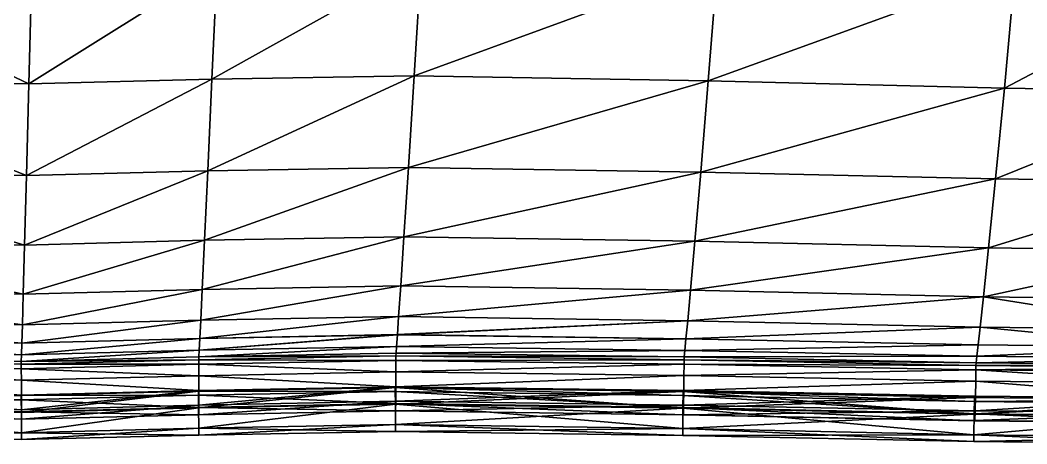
# Model space of a CAD drawing. Header units: centimetres. Extents: x -435 to 435, y -484 to 487.
# Drawn here: x -8.6 to 142.9, y -481.1 to -417.3 of the extents above; entities that cross this region are included whole.
import ezdxf

# ---------------------------------------------------------------- set-up
doc = ezdxf.new("R2010")
doc.units = ezdxf.units.CM
doc.layers.add('fabric', color=7, linetype='Continuous', true_color=0x58b11b)

msp = doc.modelspace()

# ---------------------------------------------------------------- meshes
at = {"layer": 'fabric', "color": 72, "true_color": 0x68bc00}
mesh = msp.add_polyface(dxfattribs=at)
corners = [(-42.97, -426.75, -17.43), (-42.95, -440.56, -20.19), (-7.64, -440.68, -20.08), (-7.29, -426.88, -17.27), (-42.97, -409.9, -14.69), (-6.84, -409.86, -14.48), (-84.03, -410.98, -15.19), (-83.67, -427.44, -17.8), (-83.29, -440.93, -20.45), (-42.8, -345.05, -7.13), (-42.84, -368.55, -9.22), (-5.69, -367.4, -8.86), (-5.22, -343.52, -6.71), (-42.77, -322.01, -5.41), (-83.99, -324.74, -6.48), (-84.22, -347.5, -8.08), (-42.91, -390.34, -11.85), (-6.27, -389.77, -11.56), (-84.34, -370.55, -10.03), (-84.27, -391.86, -12.5), (-42.97, -426.75, -154.49), (-7.29, -426.88, -154.66), (-7.64, -440.68, -151.85), (-42.95, -440.55, -151.73), (-83.67, -427.44, -154.13), (-83.29, -440.93, -151.47), (-84.03, -410.98, -156.73), (-42.97, -409.9, -157.23), (-6.84, -409.86, -157.45), (-42.8, -345.05, -164.8), (-5.22, -343.52, -165.22), (-5.69, -367.4, -163.07), (-42.84, -368.55, -162.71), (-84.22, -347.5, -163.85), (-83.99, -324.74, -165.45), (-42.77, -322.01, -166.51), (-42.91, -390.34, -160.08), (-6.27, -389.77, -160.37), (-84.27, -391.86, -159.42), (-84.34, -370.55, -161.89)]
mesh.append_faces([[corners[k] for k in face] for face in [(0, 1, 2), (2, 3, 0), (4, 0, 3), (3, 5, 4), (0, 4, 6), (6, 7, 0), (1, 0, 7), (7, 8, 1), (9, 10, 11), (11, 12, 9), (13, 9, 12), (14, 15, 9), (10, 9, 15), (16, 4, 5), (5, 17, 16), (10, 16, 17), (17, 11, 10), (16, 10, 18), (4, 16, 19), (20, 21, 22), (22, 23, 20), (24, 20, 23), (23, 25, 24), (20, 24, 26), (26, 27, 20), (21, 20, 27), (27, 28, 21), (29, 30, 31), (31, 32, 29), (33, 29, 32), (29, 33, 34), (30, 29, 35), (36, 37, 28), (28, 27, 36), (38, 36, 27), (39, 32, 36), (37, 36, 32), (32, 31, 37)]], dxfattribs={"vtx2": -1, "color": 72})
mesh = msp.add_polyface(dxfattribs=at)
corners = [(170.77, -428.06, -19.73), (139.48, -427.54, -19.01), (138.15, -441.18, -21.32), (169.44, -441.63, -21.83), (194.53, -430.88, -20.46), (195.77, -413.22, -18.77), (172.38, -410.17, -17.8), (141.09, -409.71, -16.83), (174.24, -386.9, -15.94), (142.99, -386.76, -14.67), (196.83, -389.01, -17.2), (175.91, -361.6, -14.32), (51.76, -408.58, -14.97), (96.33, -408.98, -15.81), (97.99, -387.23, -13.32), (144.76, -361.75, -12.73), (53.06, -388.05, -12.22), (99.6, -363.36, -11.06), (94.94, -426.46, -18.26), (93.81, -440.17, -20.78), (170.77, -428.06, -152.2), (169.44, -441.63, -150.09), (138.15, -441.18, -150.6), (139.48, -427.54, -152.91), (172.38, -410.17, -154.13), (141.09, -409.71, -155.09), (195.77, -413.22, -153.16), (194.53, -430.88, -151.47), (174.24, -386.9, -155.98), (142.99, -386.76, -157.25), (175.91, -361.6, -157.61), (196.83, -389.01, -154.73), (97.99, -387.23, -158.6), (96.33, -408.98, -156.11), (51.76, -408.58, -156.95), (99.6, -363.36, -160.87), (53.06, -388.05, -159.71), (144.76, -361.75, -159.19), (94.94, -426.46, -153.67), (93.81, -440.17, -151.14)]
mesh.append_faces([[corners[k] for k in face] for face in [(0, 1, 2), (2, 3, 0), (4, 0, 3), (5, 6, 0), (1, 0, 6), (6, 7, 1), (8, 9, 7), (7, 6, 8), (10, 8, 6), (9, 8, 11), (12, 13, 14), (9, 14, 13), (13, 7, 9), (14, 9, 15), (16, 14, 17), (1, 18, 19), (19, 2, 1), (18, 1, 7), (7, 13, 18), (20, 21, 22), (22, 23, 20), (24, 20, 23), (23, 25, 24), (20, 24, 26), (21, 20, 27), (28, 24, 25), (25, 29, 28), (30, 28, 29), (24, 28, 31), (32, 33, 34), (35, 32, 36), (37, 29, 32), (33, 32, 29), (29, 25, 33), (38, 33, 25), (25, 23, 38), (39, 38, 23), (23, 22, 39)]], dxfattribs={"vtx2": -1, "color": 72})
mesh = msp.add_polyface(dxfattribs=at)
corners = [(22.01, -388.96, -11.66), (53.06, -388.05, -12.22), (54.37, -365.32, -9.68), (-6.27, -389.77, -11.56), (22.99, -366.49, -8.98), (-6.84, -409.86, -14.48), (21.05, -409.15, -14.55), (51.76, -408.58, -14.97), (20.27, -426.19, -17.32), (50.69, -425.71, -17.64), (-7.29, -426.88, -17.27), (-7.64, -440.68, -20.08), (19.66, -439.98, -20.11), (49.84, -439.47, -20.34), (97.99, -387.23, -13.32), (94.94, -426.46, -18.26), (93.81, -440.17, -20.78), (96.33, -408.98, -15.81), (21.05, -409.14, -157.38), (22.01, -388.96, -160.27), (53.06, -388.05, -159.71), (51.76, -408.58, -156.95), (-6.84, -409.86, -157.45), (-6.27, -389.77, -160.37), (22.99, -366.49, -162.95), (20.27, -426.19, -154.6), (50.69, -425.71, -154.29), (19.66, -439.98, -151.81), (49.84, -439.47, -151.59), (-7.64, -440.68, -151.85), (-7.29, -426.88, -154.66), (97.99, -387.23, -158.6), (94.94, -426.46, -153.67), (93.81, -440.17, -151.14), (96.33, -408.98, -156.11)]
mesh.append_faces([[corners[k] for k in face] for face in [(0, 1, 2), (3, 0, 4), (0, 3, 5), (5, 6, 0), (1, 0, 6), (6, 7, 1), (8, 9, 7), (7, 6, 8), (10, 8, 6), (6, 5, 10), (8, 10, 11), (11, 12, 8), (9, 8, 12), (12, 13, 9), (14, 1, 7), (15, 9, 13), (13, 16, 15), (9, 15, 17), (17, 7, 9), (18, 19, 20), (20, 21, 18), (19, 18, 22), (22, 23, 19), (24, 19, 23), (25, 18, 21), (21, 26, 25), (27, 25, 26), (26, 28, 27), (25, 27, 29), (29, 30, 25), (18, 25, 30), (30, 22, 18), (21, 20, 31), (32, 33, 28), (28, 26, 32), (34, 32, 26), (26, 21, 34)]], dxfattribs={"vtx2": -1, "color": 72})
mesh = msp.add_polyface(dxfattribs=at)
corners = [(-42.94, -450.99, -23.11), (-42.93, -458.36, -25.79), (-8.12, -458.53, -25.71), (-7.92, -451.14, -23.03), (-42.95, -440.56, -20.19), (-7.64, -440.68, -20.08), (-42.9, -467.44, -29.67), (-42.9, -468.43, -29.47), (-8.4, -468.66, -29.44), (-8.37, -467.66, -29.58), (-42.91, -465.68, -29.16), (-8.32, -465.89, -29.02), (-8.37, -473.74, -27.09), (-8.39, -471.5, -27.11), (-42.86, -471.25, -27.11), (-42.89, -469.52, -27.76), (-8.4, -469.76, -27.75), (-42.92, -462.95, -27.84), (-8.24, -463.14, -27.73), (-42.9, -468.86, -28.69), (-8.41, -469.09, -28.68), (-42.94, -450.99, -148.82), (-7.92, -451.14, -148.9), (-8.12, -458.53, -146.21), (-42.93, -458.36, -146.14), (-42.95, -440.55, -151.73), (-7.64, -440.68, -151.85), (-42.9, -467.44, -142.26), (-8.37, -467.66, -142.35), (-8.4, -468.66, -142.48), (-42.9, -468.43, -142.45), (-42.91, -465.68, -142.76), (-8.32, -465.89, -142.9), (-42.86, -471.25, -144.81), (-8.39, -471.5, -144.82), (-8.37, -473.74, -144.84), (-42.89, -469.52, -144.17), (-8.4, -469.76, -144.17), (-42.92, -462.95, -144.09), (-8.24, -463.14, -144.2), (-42.9, -468.86, -143.23), (-8.41, -469.09, -143.24)]
mesh.append_faces([[corners[k] for k in face] for face in [(0, 1, 2), (2, 3, 0), (4, 0, 3), (3, 5, 4), (6, 7, 8), (8, 9, 6), (10, 6, 9), (9, 11, 10), (12, 13, 14), (15, 14, 13), (13, 16, 15), (17, 10, 11), (11, 18, 17), (1, 17, 18), (18, 2, 1), (19, 15, 16), (16, 20, 19), (7, 19, 20), (20, 8, 7), (21, 22, 23), (23, 24, 21), (22, 21, 25), (25, 26, 22), (27, 28, 29), (29, 30, 27), (28, 27, 31), (31, 32, 28), (33, 34, 35), (34, 33, 36), (36, 37, 34), (38, 39, 32), (32, 31, 38), (39, 38, 24), (24, 23, 39), (40, 41, 37), (37, 36, 40), (41, 40, 30), (30, 29, 41)]], dxfattribs={"vtx2": -1, "color": 72})
mesh = msp.add_polyface(dxfattribs=at)
corners = [(-7.92, -451.14, -23.03), (19.17, -450.43, -23.05), (19.66, -439.98, -20.11), (-7.64, -440.68, -20.08), (-8.12, -458.53, -25.71), (18.81, -457.83, -25.67), (-8.24, -463.14, -27.73), (18.59, -462.45, -27.5), (-8.32, -465.89, -29.02), (18.45, -465.19, -28.67), (18.3, -470.81, -27.11), (18.29, -469.08, -27.76), (-8.4, -469.76, -27.75), (-8.39, -471.5, -27.11), (18.31, -473.05, -27.09), (-8.37, -467.66, -29.58), (18.36, -466.97, -29.34), (-8.4, -468.66, -29.44), (18.31, -467.98, -29.39), (18.29, -468.4, -28.69), (-8.41, -469.09, -28.68), (19.17, -450.43, -148.87), (18.81, -457.83, -146.25), (-8.12, -458.53, -146.21), (-7.92, -451.14, -148.9), (-7.64, -440.68, -151.85), (19.66, -439.98, -151.81), (18.59, -462.45, -144.43), (18.45, -465.19, -143.25), (-8.32, -465.89, -142.9), (-8.24, -463.14, -144.2), (-8.39, -471.5, -144.82), (18.3, -470.81, -144.81), (18.31, -473.05, -144.83), (-8.37, -473.74, -144.84), (-8.4, -469.76, -144.17), (18.29, -469.08, -144.16), (18.36, -466.97, -142.58), (18.31, -467.97, -142.53), (-8.4, -468.66, -142.48), (-8.37, -467.66, -142.35), (-8.41, -469.09, -143.24), (18.29, -468.4, -143.23)]
mesh.append_faces([[corners[k] for k in face] for face in [(0, 1, 2), (2, 3, 0), (1, 0, 4), (4, 5, 1), (6, 7, 5), (5, 4, 6), (7, 6, 8), (8, 9, 7), (10, 11, 12), (12, 13, 10), (14, 10, 13), (15, 16, 9), (9, 8, 15), (16, 15, 17), (17, 18, 16), (19, 18, 17), (17, 20, 19), (11, 19, 20), (20, 12, 11), (21, 22, 23), (23, 24, 21), (24, 25, 26), (27, 28, 29), (29, 30, 27), (22, 27, 30), (30, 23, 22), (31, 32, 33), (33, 34, 31), (32, 31, 35), (35, 36, 32), (37, 38, 39), (39, 40, 37), (28, 37, 40), (40, 29, 28), (41, 42, 36), (36, 35, 41), (42, 41, 39), (39, 38, 42)]], dxfattribs={"vtx2": -1, "color": 72})
mesh = msp.add_polyface(dxfattribs=at)
corners = [(19.17, -450.43, -23.05), (49.16, -449.91, -23.21), (49.84, -439.47, -20.34), (19.66, -439.98, -20.11), (18.81, -457.83, -25.67), (48.67, -457.29, -25.7), (18.59, -462.45, -27.5), (48.36, -461.9, -27.27), (18.45, -465.19, -28.67), (48.17, -464.64, -28.28), (47.95, -472.47, -27.11), (47.95, -470.23, -27.14), (18.3, -470.81, -27.11), (18.29, -469.08, -27.76), (47.95, -468.5, -27.79), (18.36, -466.97, -29.34), (48.05, -466.4, -29.09), (18.31, -467.98, -29.39), (47.98, -467.4, -29.35), (18.29, -468.4, -28.69), (47.95, -467.83, -28.72), (19.17, -450.43, -148.87), (19.66, -439.98, -151.81), (49.84, -439.47, -151.59), (18.81, -457.83, -146.25), (49.16, -449.91, -148.72), (48.67, -457.29, -146.22), (-7.92, -451.14, -148.9), (18.59, -462.45, -144.43), (48.36, -461.9, -144.65), (18.45, -465.19, -143.25), (48.17, -464.63, -143.64), (18.3, -470.81, -144.81), (47.95, -470.23, -144.79), (47.95, -472.47, -144.82), (18.29, -469.08, -144.16), (47.95, -468.5, -144.14), (18.36, -466.97, -142.58), (48.05, -466.4, -142.84), (18.31, -467.97, -142.53), (47.98, -467.4, -142.58), (18.29, -468.4, -143.23), (47.95, -467.83, -143.21)]
mesh.append_faces([[corners[k] for k in face] for face in [(0, 1, 2), (2, 3, 0), (1, 0, 4), (4, 5, 1), (6, 7, 5), (5, 4, 6), (7, 6, 8), (8, 9, 7), (10, 11, 12), (13, 12, 11), (11, 14, 13), (15, 16, 9), (9, 8, 15), (16, 15, 17), (17, 18, 16), (19, 13, 14), (14, 20, 19), (17, 19, 20), (20, 18, 17), (21, 22, 23), (24, 21, 25), (25, 26, 24), (22, 21, 27), (28, 24, 26), (26, 29, 28), (30, 28, 29), (29, 31, 30), (32, 33, 34), (33, 32, 35), (35, 36, 33), (37, 30, 31), (31, 38, 37), (39, 37, 38), (38, 40, 39), (41, 42, 36), (36, 35, 41), (42, 41, 39), (39, 40, 42)]], dxfattribs={"vtx2": -1, "color": 72})
mesh = msp.add_polyface(dxfattribs=at)
corners = [(92.92, -450.58, -23.51), (49.16, -449.91, -23.21), (48.67, -457.29, -25.7), (93.81, -440.17, -20.78), (49.84, -439.47, -20.34), (91.85, -462.53, -27.18), (48.36, -461.9, -27.27), (48.17, -464.64, -28.28), (92.27, -457.95, -25.85), (91.13, -475.7, -40.81), (47.87, -475.09, -40.79), (47.87, -478.16, -55.48), (91.14, -473.17, -35.71), (47.86, -472.56, -35.69), (91.23, -475.22, -28.07), (47.93, -474.66, -28.05), (47.91, -476.1, -29.67), (91.26, -473.03, -27.14), (47.95, -472.47, -27.11), (91.28, -470.79, -27.17), (47.95, -470.23, -27.14), (91.29, -469.07, -27.83), (47.95, -468.5, -27.79), (91.14, -473.79, -33.98), (47.86, -473.18, -33.96), (91.14, -475.61, -33.38), (47.87, -475.01, -33.37), (91.43, -467, -28.93), (48.05, -466.4, -29.09), (47.98, -467.4, -29.35), (91.59, -465.24, -28.03), (91.15, -476.69, -31.7), (47.89, -476.1, -31.69), (91.19, -476.67, -29.68), (91.3, -468.41, -28.77), (47.95, -467.83, -28.72), (91.34, -467.99, -29.34), (49.84, -439.47, -151.59), (49.16, -449.91, -148.72), (19.17, -450.43, -148.87), (48.67, -457.29, -146.22), (92.92, -450.58, -148.41), (48.17, -464.63, -143.64), (48.36, -461.9, -144.65), (91.85, -462.53, -144.74), (92.27, -457.95, -146.08), (91.13, -475.7, -131.11), (47.87, -475.09, -131.13), (47.86, -472.56, -136.24), (91.1, -478.77, -116.43), (47.87, -478.16, -116.44), (47.91, -476.1, -142.25), (47.93, -474.66, -143.88), (91.23, -475.22, -143.86), (47.95, -472.47, -144.82), (91.26, -473.03, -144.79), (47.95, -470.23, -144.79), (91.28, -470.79, -144.75), (47.95, -468.5, -144.14), (91.29, -469.07, -144.09), (47.86, -473.18, -137.97), (91.14, -473.79, -137.95), (47.87, -475.01, -138.56), (91.14, -475.61, -138.54), (47.98, -467.4, -142.58), (48.05, -466.4, -142.84), (91.43, -467, -143), (91.59, -465.24, -143.89), (47.89, -476.1, -140.23), (91.15, -476.69, -140.22), (91.19, -476.67, -142.24), (47.95, -467.83, -143.21), (91.3, -468.41, -143.16), (91.34, -467.99, -142.58), (47.87, -479.19, -85.96), (91.1, -479.8, -85.96)]
mesh.append_faces([[corners[k] for k in face] for face in [(0, 1, 2), (3, 4, 1), (5, 6, 7), (8, 2, 6), (9, 10, 11), (12, 13, 10), (14, 15, 16), (17, 18, 15), (19, 20, 18), (21, 22, 20), (23, 24, 13), (25, 26, 24), (27, 28, 29), (30, 7, 28), (31, 32, 26), (33, 16, 32), (34, 35, 22), (36, 29, 35), (37, 38, 39), (40, 38, 41), (42, 43, 44), (43, 40, 45), (46, 47, 48), (49, 50, 47), (51, 52, 53), (52, 54, 55), (54, 56, 57), (56, 58, 59), (48, 60, 61), (60, 62, 63), (64, 65, 66), (65, 42, 67), (62, 68, 69), (68, 51, 70), (58, 71, 72), (71, 64, 73), (11, 74, 75), (74, 50, 49)]], dxfattribs={"vtx2": -1, "color": 72})
mesh = msp.add_polyface(dxfattribs=at)
corners = [(48.67, -457.29, -25.7), (92.27, -457.95, -25.85), (92.92, -450.58, -23.51), (49.16, -449.91, -23.21), (93.81, -440.17, -20.78), (48.17, -464.64, -28.28), (91.59, -465.24, -28.03), (91.85, -462.53, -27.18), (48.36, -461.9, -27.27), (47.87, -478.16, -55.48), (91.1, -478.77, -55.49), (91.13, -475.7, -40.81), (47.87, -475.09, -40.79), (91.14, -473.17, -35.71), (47.91, -476.1, -29.67), (91.19, -476.67, -29.68), (91.23, -475.22, -28.07), (47.93, -474.66, -28.05), (91.26, -473.03, -27.14), (47.95, -472.47, -27.11), (91.28, -470.79, -27.17), (47.95, -470.23, -27.14), (91.29, -469.07, -27.83), (47.86, -472.56, -35.69), (91.14, -473.79, -33.98), (47.86, -473.18, -33.96), (91.14, -475.61, -33.38), (47.98, -467.4, -29.35), (91.34, -467.99, -29.34), (91.43, -467, -28.93), (48.05, -466.4, -29.09), (47.87, -475.01, -33.37), (91.15, -476.69, -31.7), (47.89, -476.1, -31.69), (47.95, -468.5, -27.79), (91.3, -468.41, -28.77), (47.95, -467.83, -28.72), (92.92, -450.58, -148.41), (92.27, -457.95, -146.08), (48.67, -457.29, -146.22), (49.16, -449.91, -148.72), (49.84, -439.47, -151.59), (93.81, -440.17, -151.14), (91.85, -462.53, -144.74), (91.59, -465.24, -143.89), (48.17, -464.63, -143.64), (48.36, -461.9, -144.65), (47.86, -472.56, -136.24), (91.14, -473.17, -136.21), (91.13, -475.7, -131.11), (47.87, -475.09, -131.13), (91.1, -478.77, -116.43), (91.23, -475.22, -143.86), (91.19, -476.67, -142.24), (47.91, -476.1, -142.25), (91.26, -473.03, -144.79), (47.93, -474.66, -143.88), (91.28, -470.79, -144.75), (47.95, -472.47, -144.82), (91.29, -469.07, -144.09), (47.95, -470.23, -144.79), (91.14, -473.79, -137.95), (91.14, -475.61, -138.54), (47.86, -473.18, -137.97), (91.43, -467, -143), (91.34, -467.99, -142.58), (47.98, -467.4, -142.58), (48.05, -466.4, -142.84), (91.15, -476.69, -140.22), (47.87, -475.01, -138.56), (47.89, -476.1, -140.23), (91.3, -468.41, -143.16), (47.95, -468.5, -144.14), (47.95, -467.83, -143.21), (91.1, -479.8, -85.96), (47.87, -479.19, -85.96)]
mesh.append_faces([[corners[k] for k in face] for face in [(0, 1, 2), (3, 2, 4), (5, 6, 7), (8, 7, 1), (9, 10, 11), (12, 11, 13), (14, 15, 16), (17, 16, 18), (19, 18, 20), (21, 20, 22), (23, 13, 24), (25, 24, 26), (27, 28, 29), (30, 29, 6), (31, 26, 32), (33, 32, 15), (34, 22, 35), (36, 35, 28), (37, 38, 39), (40, 41, 42), (43, 44, 45), (38, 43, 46), (47, 48, 49), (50, 49, 51), (52, 53, 54), (55, 52, 56), (57, 55, 58), (59, 57, 60), (61, 48, 47), (62, 61, 63), (64, 65, 66), (44, 64, 67), (68, 62, 69), (53, 68, 70), (71, 59, 72), (65, 71, 73), (74, 10, 9), (51, 74, 75)]], dxfattribs={"vtx2": -1, "color": 72})
mesh = msp.add_polyface(dxfattribs=at)
corners = [(137.11, -451.57, -23.89), (92.92, -450.58, -23.51), (92.27, -457.95, -25.85), (135.85, -463.48, -27.2), (91.85, -462.53, -27.18), (91.59, -465.24, -28.03), (136.34, -458.92, -26.06), (134.94, -476.6, -40.83), (91.13, -475.7, -40.81), (91.1, -478.77, -55.49), (134.98, -474.08, -35.74), (91.14, -473.17, -35.71), (135.08, -476.08, -28.09), (91.23, -475.22, -28.07), (91.19, -476.67, -29.68), (135.13, -473.88, -27.17), (91.26, -473.03, -27.14), (135.17, -471.65, -27.22), (91.28, -470.79, -27.17), (135.19, -469.93, -27.88), (91.29, -469.07, -27.83), (134.98, -474.7, -34), (91.14, -473.79, -33.98), (134.97, -476.52, -33.39), (91.14, -475.61, -33.38), (135.35, -467.89, -28.86), (91.43, -467, -28.93), (91.34, -467.99, -29.34), (135.55, -466.16, -27.93), (134.98, -477.58, -31.71), (91.15, -476.69, -31.7), (135.02, -477.54, -29.69), (135.2, -469.27, -28.82), (91.3, -468.41, -28.77), (135.25, -468.86, -29.37), (93.81, -440.17, -151.14), (92.92, -450.58, -148.41), (49.16, -449.91, -148.72), (138.15, -441.18, -150.6), (92.27, -457.95, -146.08), (137.11, -451.57, -148.04), (91.85, -462.53, -144.74), (136.34, -458.92, -145.87), (91.59, -465.24, -143.89), (135.85, -463.48, -144.72), (134.94, -476.6, -131.09), (91.13, -475.7, -131.11), (91.14, -473.17, -136.21), (134.89, -479.68, -116.43), (91.1, -478.77, -116.43), (91.23, -475.22, -143.86), (91.26, -473.03, -144.79), (135.13, -473.88, -144.75), (91.19, -476.67, -142.24), (135.08, -476.08, -143.84), (91.28, -470.79, -144.75), (91.29, -469.07, -144.09), (135.19, -469.93, -144.04), (135.17, -471.65, -144.71), (91.14, -473.79, -137.95), (91.14, -475.61, -138.54), (134.97, -476.52, -138.53), (134.98, -474.7, -137.93), (91.43, -467, -143), (135.55, -466.16, -143.99), (91.34, -467.99, -142.58), (135.35, -467.89, -143.06), (91.15, -476.69, -140.22), (135.02, -477.54, -142.24), (134.98, -477.58, -140.22), (91.3, -468.41, -143.16), (135.25, -468.86, -142.56), (135.2, -469.27, -143.11), (91.1, -479.8, -85.96), (134.87, -480.71, -85.96)]
mesh.append_faces([[corners[k] for k in face] for face in [(0, 1, 2), (3, 4, 5), (6, 2, 4), (7, 8, 9), (10, 11, 8), (12, 13, 14), (15, 16, 13), (17, 18, 16), (19, 20, 18), (21, 22, 11), (23, 24, 22), (25, 26, 27), (28, 5, 26), (29, 30, 24), (31, 14, 30), (32, 33, 20), (34, 27, 33), (35, 36, 37), (36, 35, 38), (39, 36, 40), (41, 39, 42), (43, 41, 44), (45, 46, 47), (48, 49, 46), (50, 51, 52), (53, 50, 54), (55, 56, 57), (51, 55, 58), (59, 60, 61), (47, 59, 62), (63, 43, 64), (65, 63, 66), (67, 53, 68), (60, 67, 69), (70, 65, 71), (56, 70, 72), (73, 49, 48), (9, 73, 74)]], dxfattribs={"vtx2": -1, "color": 72})
mesh = msp.add_polyface(dxfattribs=at)
corners = [(92.27, -457.95, -25.85), (136.34, -458.92, -26.06), (137.11, -451.57, -23.89), (138.15, -441.18, -21.32), (93.81, -440.17, -20.78), (92.92, -450.58, -23.51), (91.59, -465.24, -28.03), (135.55, -466.16, -27.93), (135.85, -463.48, -27.2), (91.85, -462.53, -27.18), (91.1, -478.77, -55.49), (134.89, -479.68, -55.5), (134.94, -476.6, -40.83), (91.13, -475.7, -40.81), (134.98, -474.08, -35.74), (91.19, -476.67, -29.68), (135.02, -477.54, -29.69), (135.08, -476.08, -28.09), (91.23, -475.22, -28.07), (135.13, -473.88, -27.17), (91.26, -473.03, -27.14), (135.17, -471.65, -27.22), (91.28, -470.79, -27.17), (135.19, -469.93, -27.88), (91.14, -473.17, -35.71), (134.98, -474.7, -34), (91.14, -473.79, -33.98), (134.97, -476.52, -33.39), (91.34, -467.99, -29.34), (135.25, -468.86, -29.37), (135.35, -467.89, -28.86), (91.43, -467, -28.93), (91.14, -475.61, -33.38), (134.98, -477.58, -31.71), (91.15, -476.69, -31.7), (91.29, -469.07, -27.83), (135.2, -469.27, -28.82), (91.3, -468.41, -28.77), (138.15, -441.18, -150.6), (137.11, -451.57, -148.04), (92.92, -450.58, -148.41), (136.34, -458.92, -145.87), (92.27, -457.95, -146.08), (135.85, -463.48, -144.72), (91.85, -462.53, -144.74), (135.55, -466.16, -143.99), (91.59, -465.24, -143.89), (91.14, -473.17, -136.21), (134.98, -474.08, -136.18), (134.94, -476.6, -131.09), (91.13, -475.7, -131.11), (134.89, -479.68, -116.43), (135.13, -473.88, -144.75), (135.08, -476.08, -143.84), (91.23, -475.22, -143.86), (135.02, -477.54, -142.24), (91.19, -476.67, -142.24), (135.19, -469.93, -144.04), (135.17, -471.65, -144.71), (91.28, -470.79, -144.75), (91.26, -473.03, -144.79), (134.97, -476.52, -138.53), (134.98, -474.7, -137.93), (91.14, -473.79, -137.95), (135.35, -467.89, -143.06), (91.43, -467, -143), (135.25, -468.86, -142.56), (91.34, -467.99, -142.58), (134.98, -477.58, -140.22), (91.15, -476.69, -140.22), (91.14, -475.61, -138.54), (135.2, -469.27, -143.11), (91.3, -468.41, -143.16), (91.29, -469.07, -144.09), (134.87, -480.71, -85.96), (91.1, -479.8, -85.96)]
mesh.append_faces([[corners[k] for k in face] for face in [(0, 1, 2), (3, 4, 5), (6, 7, 8), (9, 8, 1), (10, 11, 12), (13, 12, 14), (15, 16, 17), (18, 17, 19), (20, 19, 21), (22, 21, 23), (24, 14, 25), (26, 25, 27), (28, 29, 30), (31, 30, 7), (32, 27, 33), (34, 33, 16), (35, 23, 36), (37, 36, 29), (38, 39, 40), (39, 41, 42), (41, 43, 44), (43, 45, 46), (47, 48, 49), (50, 49, 51), (52, 53, 54), (53, 55, 56), (57, 58, 59), (58, 52, 60), (61, 62, 63), (62, 48, 47), (45, 64, 65), (64, 66, 67), (55, 68, 69), (68, 61, 70), (66, 71, 72), (71, 57, 73), (51, 74, 75), (74, 11, 10)]], dxfattribs={"vtx2": -1, "color": 72})
mesh = msp.add_polyface(dxfattribs=at)
corners = [(167.15, -463.86, -27.33), (167.63, -459.34, -26.28), (136.34, -458.92, -26.06), (135.85, -463.48, -27.2), (166.86, -466.51, -27.99), (135.55, -466.16, -27.93), (168.39, -452, -24.24), (137.11, -451.57, -23.89), (169.44, -441.63, -21.83), (138.15, -441.18, -21.32), (166.48, -471.93, -27.25), (166.5, -470.22, -27.93), (135.19, -469.93, -27.88), (135.17, -471.65, -27.22), (166.43, -474.16, -27.2), (135.35, -467.89, -28.86), (166.67, -468.21, -28.9), (135.25, -468.86, -29.37), (166.56, -469.17, -29.41), (166.52, -469.57, -28.87), (135.2, -469.27, -28.82), (92.92, -450.58, -23.51), (167.15, -463.86, -144.6), (135.85, -463.48, -144.72), (136.34, -458.92, -145.87), (167.63, -459.34, -145.64), (166.86, -466.51, -143.93), (135.55, -466.16, -143.99), (168.39, -452, -147.69), (137.11, -451.57, -148.04), (138.15, -441.18, -150.6), (169.44, -441.63, -150.09), (166.48, -471.93, -144.67), (135.17, -471.65, -144.71), (135.19, -469.93, -144.04), (166.5, -470.22, -144), (166.43, -474.16, -144.73), (135.13, -473.88, -144.75), (166.67, -468.21, -143.02), (166.56, -469.17, -142.51), (135.25, -468.86, -142.56), (135.35, -467.89, -143.06), (166.52, -469.57, -143.06), (135.2, -469.27, -143.11)]
mesh.append_faces([[corners[k] for k in face] for face in [(0, 1, 2), (2, 3, 0), (4, 0, 3), (3, 5, 4), (6, 7, 2), (2, 1, 6), (8, 9, 7), (10, 11, 12), (12, 13, 10), (14, 10, 13), (15, 16, 4), (4, 5, 15), (16, 15, 17), (17, 18, 16), (19, 20, 12), (12, 11, 19), (20, 19, 18), (18, 17, 20), (21, 7, 9), (22, 23, 24), (24, 25, 22), (23, 22, 26), (26, 27, 23), (28, 25, 24), (24, 29, 28), (29, 30, 31), (32, 33, 34), (34, 35, 32), (33, 32, 36), (36, 37, 33), (38, 39, 40), (40, 41, 38), (26, 38, 41), (41, 27, 26), (42, 35, 34), (34, 43, 42), (39, 42, 43), (43, 40, 39)]], dxfattribs={"vtx2": -1, "color": 72})
mesh = msp.add_polyface(dxfattribs=at)
corners = [(167.15, -463.86, -27.33), (166.86, -466.51, -27.99), (191.07, -467.27, -28.18), (191.32, -464.8, -27.55), (167.63, -459.34, -26.28), (191.74, -460.53, -26.56), (192.4, -453.57, -24.62), (168.39, -452, -24.24), (193.33, -443.74, -22.37), (169.44, -441.63, -21.83), (137.11, -451.57, -23.89), (190.72, -474.52, -27.27), (190.76, -472.37, -27.34), (166.48, -471.93, -27.25), (166.5, -470.22, -27.93), (190.79, -470.73, -28.01), (166.67, -468.21, -28.9), (190.91, -468.87, -29.04), (166.56, -469.17, -29.41), (190.82, -469.76, -29.52), (190.79, -470.12, -28.96), (166.52, -469.57, -28.87), (191.32, -464.8, -144.38), (167.15, -463.86, -144.6), (167.63, -459.34, -145.64), (191.74, -460.53, -145.36), (191.07, -467.27, -143.75), (166.86, -466.51, -143.93), (169.44, -441.63, -150.09), (168.39, -452, -147.69), (137.11, -451.57, -148.04), (193.33, -443.74, -149.55), (192.4, -453.57, -147.3), (190.76, -472.37, -144.59), (166.48, -471.93, -144.67), (166.5, -470.22, -144), (190.79, -470.73, -143.91), (190.72, -474.52, -144.65), (166.67, -468.21, -143.02), (190.91, -468.87, -142.88), (166.56, -469.17, -142.51), (190.82, -469.76, -142.41), (166.52, -469.57, -143.06), (190.79, -470.12, -142.97)]
mesh.append_faces([[corners[k] for k in face] for face in [(0, 1, 2), (2, 3, 0), (4, 0, 3), (3, 5, 4), (6, 7, 4), (4, 5, 6), (8, 9, 7), (10, 7, 9), (11, 12, 13), (14, 13, 12), (12, 15, 14), (16, 17, 2), (2, 1, 16), (17, 16, 18), (18, 19, 17), (20, 21, 14), (14, 15, 20), (21, 20, 19), (19, 18, 21), (22, 23, 24), (24, 25, 22), (23, 22, 26), (26, 27, 23), (28, 29, 30), (29, 28, 31), (24, 29, 32), (32, 25, 24), (33, 34, 35), (35, 36, 33), (34, 33, 37), (38, 27, 26), (26, 39, 38), (40, 38, 39), (39, 41, 40), (42, 40, 41), (41, 43, 42), (35, 42, 43), (43, 36, 35)]], dxfattribs={"vtx2": -1, "color": 72})
mesh = msp.add_polyface(dxfattribs=at)
corners = [(18.27, -475.64, -40.79), (47.87, -475.09, -40.79), (47.86, -472.56, -35.69), (18.25, -473.12, -35.68), (18.29, -478.71, -55.48), (47.87, -478.16, -55.48), (18.32, -475.24, -28.04), (47.93, -474.66, -28.05), (47.95, -472.47, -27.11), (18.31, -473.05, -27.09), (18.31, -476.68, -29.67), (47.91, -476.1, -29.67), (18.3, -470.81, -27.11), (18.25, -473.74, -33.94), (47.86, -473.18, -33.96), (47.87, -475.01, -33.37), (18.27, -475.57, -33.36), (18.29, -476.67, -31.69), (47.89, -476.1, -31.69), (18.27, -475.64, -131.14), (18.25, -473.12, -136.25), (47.86, -472.56, -136.24), (47.87, -475.09, -131.13), (18.29, -478.71, -116.44), (47.87, -478.16, -116.44), (18.32, -475.24, -143.89), (18.31, -473.05, -144.83), (47.95, -472.47, -144.82), (47.93, -474.66, -143.88), (18.31, -476.68, -142.26), (47.91, -476.1, -142.25), (18.3, -470.81, -144.81), (18.25, -473.74, -137.98), (18.27, -475.57, -138.57), (47.87, -475.01, -138.56), (47.86, -473.18, -137.97), (18.29, -476.67, -140.24), (47.89, -476.1, -140.23), (18.29, -479.74, -85.96), (47.87, -479.19, -85.96)]
mesh.append_faces([[corners[k] for k in face] for face in [(0, 1, 2), (2, 3, 0), (1, 0, 4), (4, 5, 1), (6, 7, 8), (8, 9, 6), (7, 6, 10), (10, 11, 7), (12, 9, 8), (13, 14, 15), (15, 16, 13), (14, 13, 3), (3, 2, 14), (17, 18, 11), (11, 10, 17), (18, 17, 16), (16, 15, 18), (19, 20, 21), (21, 22, 19), (23, 19, 22), (22, 24, 23), (25, 26, 27), (27, 28, 25), (29, 25, 28), (28, 30, 29), (27, 26, 31), (32, 33, 34), (34, 35, 32), (20, 32, 35), (35, 21, 20), (36, 29, 30), (30, 37, 36), (33, 36, 37), (37, 34, 33), (38, 23, 24), (24, 39, 38), (4, 38, 39), (39, 5, 4)]], dxfattribs={"vtx2": -1, "color": 72})
mesh = msp.add_polyface(dxfattribs=at)
corners = [(-42.84, -476.09, -40.79), (-42.83, -479.17, -55.48), (-8.37, -479.39, -55.48), (-8.39, -476.32, -40.79), (-42.85, -473.57, -35.68), (-8.41, -473.8, -35.68), (-42.8, -475.67, -28.03), (-42.78, -477.1, -29.66), (-8.35, -477.36, -29.66), (-8.35, -475.93, -28.03), (-42.83, -473.49, -27.09), (-8.37, -473.74, -27.09), (-42.83, -474.19, -33.94), (-8.4, -474.43, -33.94), (-42.8, -476.01, -33.35), (-8.38, -476.26, -33.35), (-42.78, -477.1, -31.68), (-8.36, -477.35, -31.68), (-42.86, -471.25, -27.11), (-8.39, -476.32, -131.14), (-42.84, -476.09, -131.14), (-42.85, -473.57, -136.25), (-8.41, -473.8, -136.25), (-8.37, -479.39, -116.44), (-42.83, -479.17, -116.44), (-8.35, -475.93, -143.89), (-42.8, -475.67, -143.89), (-42.83, -473.49, -144.84), (-8.37, -473.74, -144.84), (-8.35, -477.36, -142.26), (-42.78, -477.1, -142.27), (-8.4, -474.42, -137.99), (-42.83, -474.19, -137.99), (-42.8, -476.01, -138.58), (-8.38, -476.26, -138.57), (-8.36, -477.35, -140.25), (-42.78, -477.1, -140.25), (-42.86, -471.25, -144.81), (-42.83, -480.19, -85.96), (-8.36, -480.42, -85.96)]
mesh.append_faces([[corners[k] for k in face] for face in [(0, 1, 2), (2, 3, 0), (4, 0, 3), (3, 5, 4), (6, 7, 8), (8, 9, 6), (10, 6, 9), (9, 11, 10), (12, 4, 5), (5, 13, 12), (14, 12, 13), (13, 15, 14), (16, 14, 15), (15, 17, 16), (7, 16, 17), (17, 8, 7), (18, 10, 11), (19, 20, 21), (21, 22, 19), (20, 19, 23), (23, 24, 20), (25, 26, 27), (27, 28, 25), (26, 25, 29), (29, 30, 26), (31, 32, 33), (33, 34, 31), (32, 31, 22), (22, 21, 32), (35, 36, 30), (30, 29, 35), (36, 35, 34), (34, 33, 36), (28, 27, 37), (38, 24, 23), (23, 39, 38), (1, 38, 39), (39, 2, 1)]], dxfattribs={"vtx2": -1, "color": 72})
mesh = msp.add_polyface(dxfattribs=at)
corners = [(-8.39, -476.32, -40.79), (18.27, -475.64, -40.79), (18.25, -473.12, -35.68), (-8.41, -473.8, -35.68), (-8.37, -479.39, -55.48), (18.29, -478.71, -55.48), (-8.35, -475.93, -28.03), (18.32, -475.24, -28.04), (18.31, -473.05, -27.09), (-8.37, -473.74, -27.09), (-8.35, -477.36, -29.66), (18.31, -476.68, -29.67), (-8.39, -471.5, -27.11), (-8.4, -474.43, -33.94), (18.25, -473.74, -33.94), (18.27, -475.57, -33.36), (-8.38, -476.26, -33.35), (-8.36, -477.35, -31.68), (18.29, -476.67, -31.69), (18.27, -475.64, -131.14), (18.29, -478.71, -116.44), (-8.37, -479.39, -116.44), (-8.39, -476.32, -131.14), (18.25, -473.12, -136.25), (-8.41, -473.8, -136.25), (18.32, -475.24, -143.89), (18.31, -476.68, -142.26), (-8.35, -477.36, -142.26), (-8.35, -475.93, -143.89), (18.31, -473.05, -144.83), (-8.37, -473.74, -144.84), (18.25, -473.74, -137.98), (-8.4, -474.42, -137.99), (18.27, -475.57, -138.57), (-8.38, -476.26, -138.57), (18.29, -476.67, -140.24), (-8.36, -477.35, -140.25), (18.29, -479.74, -85.96), (-8.36, -480.42, -85.96)]
mesh.append_faces([[corners[k] for k in face] for face in [(0, 1, 2), (2, 3, 0), (1, 0, 4), (4, 5, 1), (6, 7, 8), (8, 9, 6), (7, 6, 10), (10, 11, 7), (12, 9, 8), (13, 14, 15), (15, 16, 13), (14, 13, 3), (3, 2, 14), (17, 18, 11), (11, 10, 17), (18, 17, 16), (16, 15, 18), (19, 20, 21), (21, 22, 19), (23, 19, 22), (22, 24, 23), (25, 26, 27), (27, 28, 25), (29, 25, 28), (28, 30, 29), (31, 23, 24), (24, 32, 31), (33, 31, 32), (32, 34, 33), (35, 33, 34), (34, 36, 35), (26, 35, 36), (36, 27, 26), (37, 5, 4), (4, 38, 37), (20, 37, 38), (38, 21, 20)]], dxfattribs={"vtx2": -1, "color": 72})
mesh = msp.add_polyface(dxfattribs=at)
corners = [(134.94, -476.6, -40.83), (166.19, -476.95, -40.85), (166.26, -474.42, -35.76), (134.98, -474.08, -35.74), (134.89, -479.68, -55.5), (166.11, -480.03, -55.5), (135.08, -476.08, -28.09), (166.37, -476.36, -28.1), (166.43, -474.16, -27.2), (135.13, -473.88, -27.17), (135.02, -477.54, -29.69), (166.3, -477.84, -29.69), (135.17, -471.65, -27.22), (166.27, -475.04, -34.02), (166.25, -476.85, -33.4), (134.97, -476.52, -33.39), (134.98, -474.7, -34), (134.98, -477.58, -31.71), (166.27, -477.9, -31.71), (166.19, -476.95, -131.08), (166.11, -480.03, -116.42), (134.89, -479.68, -116.43), (134.94, -476.6, -131.09), (166.26, -474.42, -136.16), (134.98, -474.08, -136.18), (166.37, -476.36, -143.83), (166.3, -477.84, -142.23), (135.02, -477.54, -142.24), (135.08, -476.08, -143.84), (166.43, -474.16, -144.73), (135.13, -473.88, -144.75), (134.98, -474.7, -137.93), (166.27, -475.04, -137.91), (134.97, -476.52, -138.53), (166.25, -476.85, -138.53), (166.27, -477.9, -140.22), (134.98, -477.58, -140.22), (166.09, -481.06, -85.96), (134.87, -480.71, -85.96)]
mesh.append_faces([[corners[k] for k in face] for face in [(0, 1, 2), (2, 3, 0), (1, 0, 4), (4, 5, 1), (6, 7, 8), (8, 9, 6), (7, 6, 10), (10, 11, 7), (12, 9, 8), (13, 14, 15), (15, 16, 13), (2, 13, 16), (16, 3, 2), (17, 18, 11), (11, 10, 17), (18, 17, 15), (15, 14, 18), (19, 20, 21), (21, 22, 19), (23, 19, 22), (22, 24, 23), (25, 26, 27), (27, 28, 25), (29, 25, 28), (28, 30, 29), (31, 32, 23), (23, 24, 31), (32, 31, 33), (33, 34, 32), (35, 34, 33), (33, 36, 35), (26, 35, 36), (36, 27, 26), (37, 5, 4), (4, 38, 37), (20, 37, 38), (38, 21, 20)]], dxfattribs={"vtx2": -1, "color": 72})

doc.saveas('drawing.dxf')
